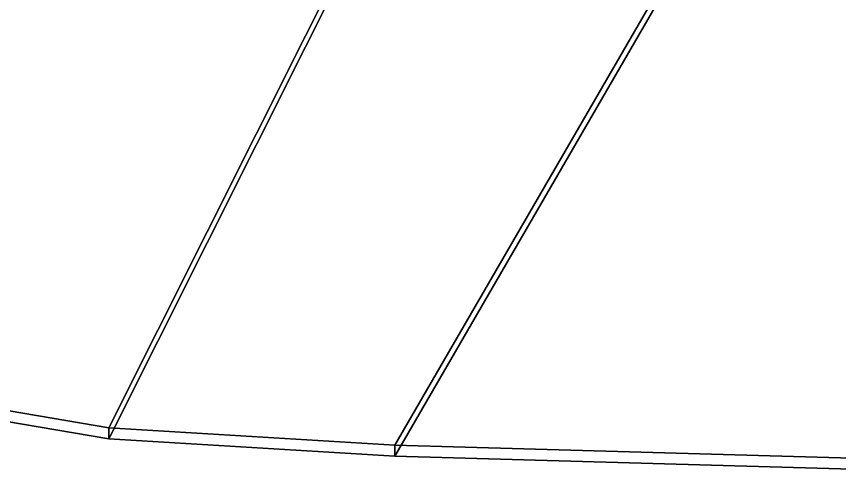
# Model space of a CAD drawing. Header units: metres. Extents: x -10 to 10, y -2.5 to 10.2.
# Drawn here: x -2.589 to -0.807, y 0.812 to 1.795 of the extents above; entities that cross this region are included whole.
import ezdxf

# ---------------------------------------------------------------- set-up
doc = ezdxf.new("R2010")
doc.units = ezdxf.units.M
doc.layers.add('WINGHIND', color=10, linetype='CONTINUOUS')

msp = doc.modelspace()

# ---------------------------------------------------------------- linework, layer by layer
at = {"layer": 'WINGHIND', "color": 10}
for points in [[(-2.93212, 2.87935, -0.53552), (-3.40919, 1.07813, 0.646997), (-2.38867, 0.904559, 0.761245), (-1.53693, 2.60209, -0.35339)], [(-1.53692, 2.57818, -0.38079), (-2.38867, 0.880655, 0.733845), (-3.40919, 1.05422, 0.619606), (-2.93212, 2.85545, -0.562919)], [(-1.76943, 0.866911, 0.785994), (-0.860944, 2.43529, -0.24383), (-1.53693, 2.60209, -0.35339), (-2.38867, 0.904559, 0.761245)], [(-2.38867, 0.880655, 0.733845), (-1.53692, 2.57818, -0.38079), (-0.860942, 2.41138, -0.27123), (-1.76943, 0.843007, 0.758595)], [(-0.677342, 0.836135, 0.806254), (-0.679091, 2.34781, -0.186377), (-0.860944, 2.43529, -0.24383), (-1.76943, 0.866911, 0.785994)], [(-1.76943, 0.843007, 0.758595), (-0.860942, 2.41138, -0.27123), (-0.679089, 2.3239, -0.213777), (-0.67734, 0.812231, 0.778854)], [(-3.40919, 1.05422, 0.619606), (-2.38867, 0.880655, 0.733845), (-2.38867, 0.904559, 0.761245), (-3.40919, 1.07813, 0.646997)], [(-2.38867, 0.880655, 0.733845), (-1.76943, 0.843007, 0.758595), (-1.76943, 0.866911, 0.785994), (-2.38867, 0.904559, 0.761245)], [(-1.76943, 0.843007, 0.758595), (-0.67734, 0.812231, 0.778854), (-0.677342, 0.836135, 0.806254), (-1.76943, 0.866911, 0.785994)]]:
    msp.add_3dface(points, dxfattribs=at)

doc.saveas('drawing.dxf')
